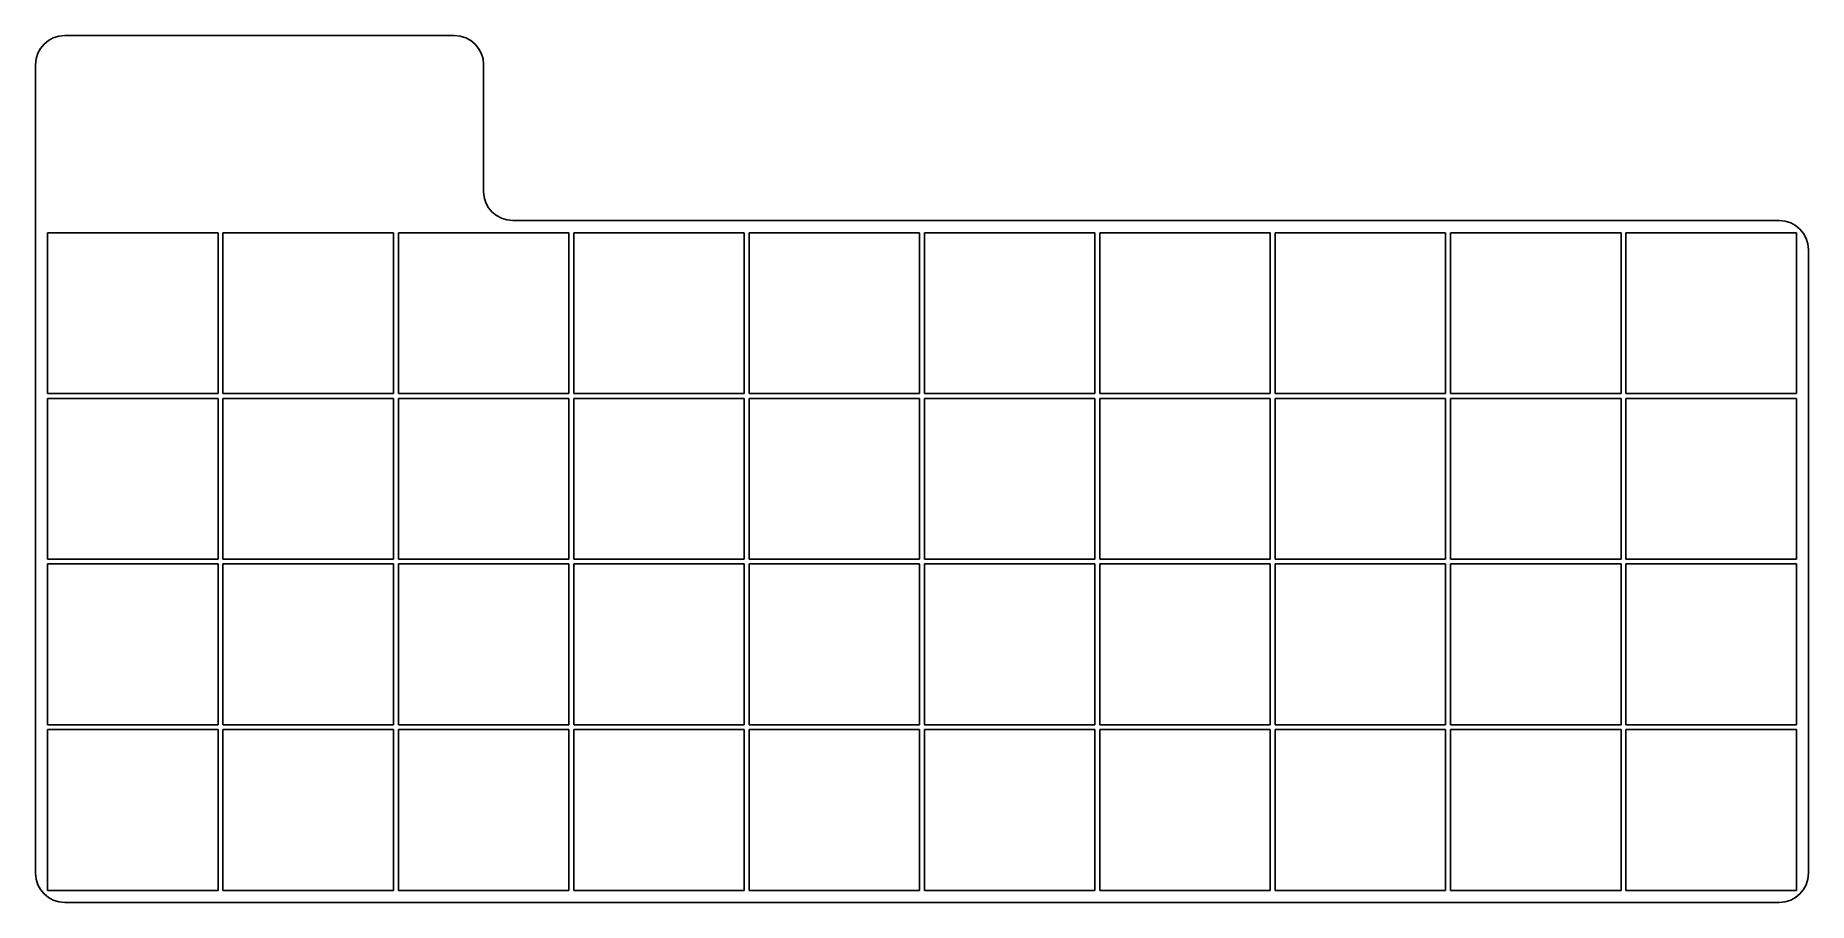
# Model space of a CAD drawing. Header units: millimetres. Extents: x -10 to 172, y -10 to 80.
import ezdxf

# ---------------------------------------------------------------- set-up
doc = ezdxf.new("R2010")
doc.units = ezdxf.units.MM

msp = doc.modelspace()

# ---------------------------------------------------------------- linework, layer by layer
for p, q in [((-7, 79.5), (33, 79.5)), ((-10, -6.5), (-10, 76.5)), ((36, 76.5), (36, 63.5)), ((39, 60.5), (169, 60.5)), ((8.75, 59.25), (-8.75, 59.25)), ((-8.75, 59.25), (-8.75, 42.75)), ((8.75, 42.75), (8.75, 59.25)), ((26.75, 59.25), (9.25, 59.25)), ((9.25, 59.25), (9.25, 42.75)), ((26.75, 42.75), (26.75, 59.25)), ((44.75, 59.25), (27.25, 59.25)), ((27.25, 59.25), (27.25, 42.75)), ((44.75, 42.75), (44.75, 59.25)), ((62.75, 59.25), (45.25, 59.25)), ((45.25, 59.25), (45.25, 42.75)), ((62.75, 42.75), (62.75, 59.25)), ((80.75, 59.25), (63.25, 59.25)), ((63.25, 59.25), (63.25, 42.75)), ((80.75, 42.75), (80.75, 59.25)), ((98.75, 59.25), (81.25, 59.25)), ((81.25, 59.25), (81.25, 42.75)), ((98.75, 42.75), (98.75, 59.25)), ((116.75, 59.25), (99.25, 59.25)), ((99.25, 59.25), (99.25, 42.75)), ((116.75, 42.75), (116.75, 59.25)), ((134.75, 59.25), (117.25, 59.25)), ((117.25, 59.25), (117.25, 42.75)), ((134.75, 42.75), (134.75, 59.25)), ((152.75, 59.25), (135.25, 59.25)), ((135.25, 59.25), (135.25, 42.75)), ((152.75, 42.75), (152.75, 59.25)), ((170.75, 59.25), (153.25, 59.25)), ((153.25, 59.25), (153.25, 42.75)), ((170.75, 42.75), (170.75, 59.25)), ((172, 57.5), (172, -6.5)), ((-8.75, 42.75), (8.75, 42.75)), ((8.75, 42.25), (-8.75, 42.25)), ((-8.75, 42.25), (-8.75, 25.75)), ((8.75, 25.75), (8.75, 42.25)), ((9.25, 42.75), (26.75, 42.75)), ((26.75, 42.25), (9.25, 42.25)), ((9.25, 42.25), (9.25, 25.75)), ((26.75, 25.75), (26.75, 42.25)), ((27.25, 42.75), (44.75, 42.75)), ((44.75, 42.25), (27.25, 42.25)), ((27.25, 42.25), (27.25, 25.75)), ((44.75, 25.75), (44.75, 42.25)), ((45.25, 42.75), (62.75, 42.75)), ((62.75, 42.25), (45.25, 42.25)), ((45.25, 42.25), (45.25, 25.75)), ((62.75, 25.75), (62.75, 42.25)), ((63.25, 42.75), (80.75, 42.75)), ((80.75, 42.25), (63.25, 42.25)), ((63.25, 42.25), (63.25, 25.75)), ((80.75, 25.75), (80.75, 42.25)), ((81.25, 42.75), (98.75, 42.75)), ((98.75, 42.25), (81.25, 42.25)), ((81.25, 42.25), (81.25, 25.75)), ((98.75, 25.75), (98.75, 42.25)), ((99.25, 42.75), (116.75, 42.75)), ((116.75, 42.25), (99.25, 42.25)), ((99.25, 42.25), (99.25, 25.75)), ((116.75, 25.75), (116.75, 42.25)), ((117.25, 42.75), (134.75, 42.75)), ((134.75, 42.25), (117.25, 42.25)), ((117.25, 42.25), (117.25, 25.75)), ((134.75, 25.75), (134.75, 42.25)), ((135.25, 42.75), (152.75, 42.75)), ((152.75, 42.25), (135.25, 42.25)), ((135.25, 42.25), (135.25, 25.75)), ((152.75, 25.75), (152.75, 42.25)), ((153.25, 42.75), (170.75, 42.75)), ((170.75, 42.25), (153.25, 42.25)), ((153.25, 42.25), (153.25, 25.75)), ((170.75, 25.75), (170.75, 42.25)), ((-8.75, 25.75), (8.75, 25.75)), ((9.25, 25.75), (26.75, 25.75)), ((27.25, 25.75), (44.75, 25.75)), ((45.25, 25.75), (62.75, 25.75)), ((63.25, 25.75), (80.75, 25.75)), ((81.25, 25.75), (98.75, 25.75)), ((99.25, 25.75), (116.75, 25.75)), ((117.25, 25.75), (134.75, 25.75)), ((135.25, 25.75), (152.75, 25.75)), ((153.25, 25.75), (170.75, 25.75)), ((8.75, 25.25), (-8.75, 25.25)), ((-8.75, 25.25), (-8.75, 8.75)), ((8.75, 8.75), (8.75, 25.25)), ((26.75, 25.25), (9.25, 25.25)), ((9.25, 25.25), (9.25, 8.75)), ((26.75, 8.75), (26.75, 25.25)), ((44.75, 25.25), (27.25, 25.25)), ((27.25, 25.25), (27.25, 8.75)), ((44.75, 8.75), (44.75, 25.25)), ((62.75, 25.25), (45.25, 25.25)), ((45.25, 25.25), (45.25, 8.75)), ((62.75, 8.75), (62.75, 25.25)), ((80.75, 25.25), (63.25, 25.25)), ((63.25, 25.25), (63.25, 8.75)), ((80.75, 8.75), (80.75, 25.25)), ((98.75, 25.25), (81.25, 25.25)), ((81.25, 25.25), (81.25, 8.75)), ((98.75, 8.75), (98.75, 25.25)), ((116.75, 25.25), (99.25, 25.25)), ((99.25, 25.25), (99.25, 8.75)), ((116.75, 8.75), (116.75, 25.25)), ((134.75, 25.25), (117.25, 25.25)), ((117.25, 25.25), (117.25, 8.75)), ((134.75, 8.75), (134.75, 25.25)), ((152.75, 25.25), (135.25, 25.25)), ((135.25, 25.25), (135.25, 8.75)), ((152.75, 8.75), (152.75, 25.25)), ((170.75, 25.25), (153.25, 25.25)), ((153.25, 25.25), (153.25, 8.75)), ((170.75, 8.75), (170.75, 25.25)), ((-8.75, 8.75), (8.75, 8.75)), ((8.75, 8.25), (-8.75, 8.25)), ((-8.75, 8.25), (-8.75, -8.25)), ((8.75, -8.25), (8.75, 8.25)), ((9.25, 8.75), (26.75, 8.75)), ((26.75, 8.25), (9.25, 8.25)), ((9.25, 8.25), (9.25, -8.25)), ((26.75, -8.25), (26.75, 8.25)), ((27.25, 8.75), (44.75, 8.75)), ((44.75, 8.25), (27.25, 8.25)), ((27.25, 8.25), (27.25, -8.25)), ((44.75, -8.25), (44.75, 8.25)), ((45.25, 8.75), (62.75, 8.75)), ((62.75, 8.25), (45.25, 8.25)), ((45.25, 8.25), (45.25, -8.25)), ((62.75, -8.25), (62.75, 8.25)), ((63.25, 8.75), (80.75, 8.75)), ((80.75, 8.25), (63.25, 8.25)), ((63.25, 8.25), (63.25, -8.25)), ((80.75, -8.25), (80.75, 8.25)), ((81.25, 8.75), (98.75, 8.75)), ((98.75, 8.25), (81.25, 8.25)), ((81.25, 8.25), (81.25, -8.25)), ((98.75, -8.25), (98.75, 8.25)), ((99.25, 8.75), (116.75, 8.75)), ((116.75, 8.25), (99.25, 8.25)), ((99.25, 8.25), (99.25, -8.25)), ((116.75, -8.25), (116.75, 8.25)), ((117.25, 8.75), (134.75, 8.75)), ((134.75, 8.25), (117.25, 8.25)), ((117.25, 8.25), (117.25, -8.25)), ((134.75, -8.25), (134.75, 8.25)), ((135.25, 8.75), (152.75, 8.75)), ((152.75, 8.25), (135.25, 8.25)), ((135.25, 8.25), (135.25, -8.25)), ((152.75, -8.25), (152.75, 8.25)), ((153.25, 8.75), (170.75, 8.75)), ((170.75, 8.25), (153.25, 8.25)), ((153.25, 8.25), (153.25, -8.25)), ((170.75, -8.25), (170.75, 8.25)), ((-8.75, -8.25), (8.75, -8.25)), ((9.25, -8.25), (26.75, -8.25)), ((27.25, -8.25), (44.75, -8.25)), ((45.25, -8.25), (62.75, -8.25)), ((63.25, -8.25), (80.75, -8.25)), ((81.25, -8.25), (98.75, -8.25)), ((99.25, -8.25), (116.75, -8.25)), ((117.25, -8.25), (134.75, -8.25)), ((135.25, -8.25), (152.75, -8.25)), ((153.25, -8.25), (170.75, -8.25)), ((169, -9.5), (-7, -9.5))]:
    msp.add_line(p, q)
for centre, start, end in [((-7, 76.5), 90, 180), ((33, 76.5), 0, 90), ((39, 63.5), 180, 270), ((169, 57.5), 0, 90), ((-7, -6.5), 180, 270), ((169, -6.5), 270, 0)]:
    msp.add_arc(centre, 3, start, end)

doc.saveas('drawing.dxf')
